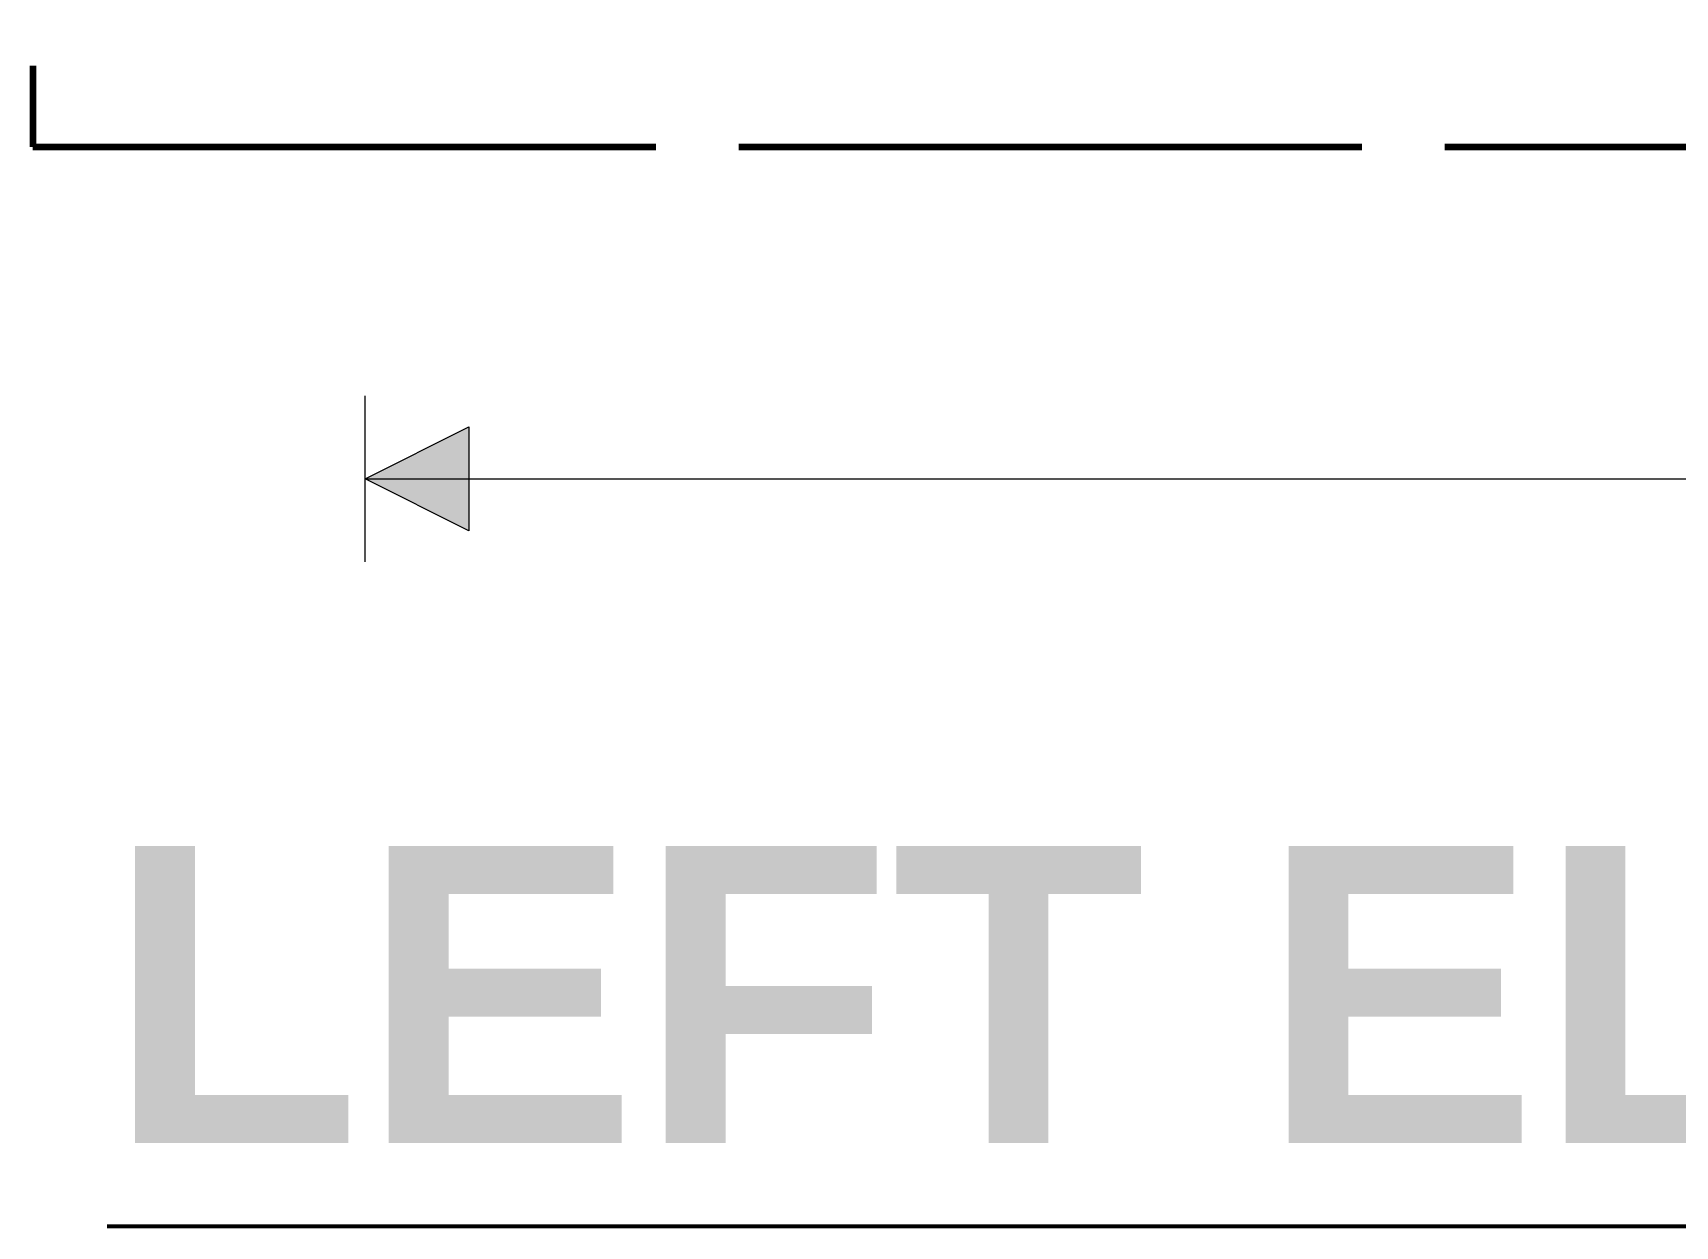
# Model space of a CAD drawing. Header units: millimetres. Extents: x 1 to 108, y 0 to 60.
# Drawn here: x 25.05 to 52.95, y 0 to 20.28 of the extents above; entities that cross this region are included whole.
import ezdxf
from ezdxf.enums import TextEntityAlignment as Align

# ---------------------------------------------------------------- set-up
doc = ezdxf.new("R2010")
doc.units = ezdxf.units.MM
doc.linetypes.add('DASH_30_4', pattern=[11.994444, 10.583333, -1.411111])
for name, color, linetype in [('FILL', 7, 'Continuous'), ('LINES', 7, 'Continuous'), ('TEXT', 7, 'Continuous')]:
    doc.layers.add(name, color=color, linetype=linetype)
doc.styles.add('ARIAL_BOLD', font='arialbd.ttf')

msp = doc.modelspace()

# ---------------------------------------------------------------- hatches: boundary and pattern name
at = {"layer": 'FILL'}
msp.add_hatch(color=7, dxfattribs=at).paths.add_polyline_path([(30.692, 12.7), (32.456, 13.582), (32.456, 11.818)])

# ---------------------------------------------------------------- linework, layer by layer
at = {"layer": 'LINES', "linetype": 'DASH_30_4', "lineweight": 106, "true_color": 0x0000ff}
for p, q in [((25.047, 55.704), (25.047, 18.344)), ((25.047, 18.344), (87.557, 18.344))]:
    msp.add_line(p, q, dxfattribs=at)
at = {"layer": 'LINES', "lineweight": 20}
for p, q in [((30.692, 11.289), (30.692, 14.111)), ((30.692, 12.7), (81.912, 12.7))]:
    msp.add_line(p, q, dxfattribs=at)
at = {"layer": 'LINES', "lineweight": 53}
msp.add_line((26.312, 0), (86.292, 0), dxfattribs=at)
at = {"layer": 'LINES', "lineweight": 20}
msp.add_lwpolyline([(30.692, 12.7), (32.456, 13.582), (32.456, 11.818)], close=True, dxfattribs=at)

# ---------------------------------------------------------------- texts
at = {"layer": 'TEXT', "style": 'ARIAL_BOLD'}
msp.add_text('LEFT ELEVATION', height=5.05178, dxfattribs=at).set_placement((56.302, 1.411), align=Align.CENTER)

doc.saveas('drawing.dxf')
